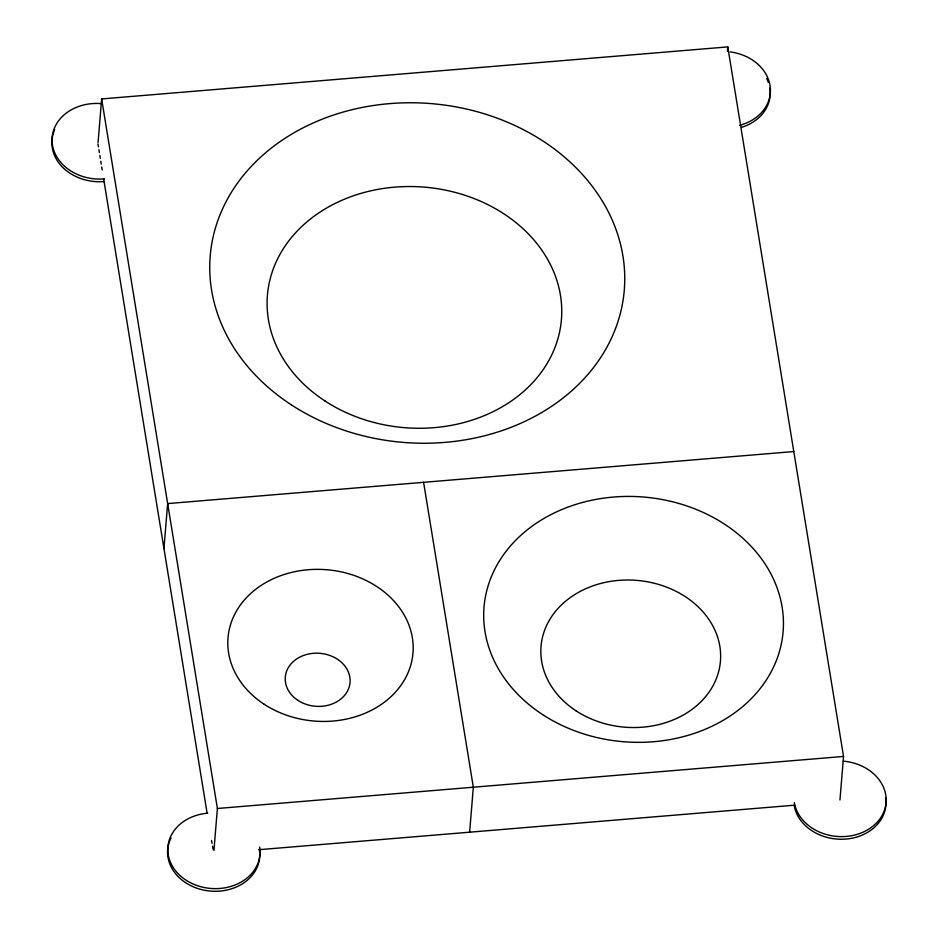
<?xml version="1.0" encoding="UTF-8"?>
<svg xmlns="http://www.w3.org/2000/svg" width="938" height="938" viewBox="0 0 938 938"><rect width="100%" height="100%" fill="white"/><g stroke="black" fill="none" stroke-linecap="round" stroke-linejoin="round"><path stroke-width="1.41" d="M98.068 142.459L101.644 98.936L727.782 46.9L843.532 756.45L839.956 799.973M163.951 548.554L167.656 503.589L793.794 451.553M213.934 850.555L217.393 808.486L101.644 98.936M469.633 832.194L473.327 787.216L423.601 482.32M727.431 51.25L727.782 46.9M217.393 808.486L843.532 756.45M258.771 849.711L794.65 805.179M97.951 143.913L98.42 146.797M98.889 149.693L99.358 152.577M99.838 155.474L100.307 158.358M100.776 161.254L101.245 164.138M101.726 167.034L102.195 169.919M103.602 178.595L207.087 813M211.566 840.448L212.047 843.344M212.516 846.228L212.985 849.125M259.392 849.664A46.161 37.766 4.7 0 1 207.79 890.795A46.161 37.766 4.7 0 1 171.044 837.927M885.542 797.628A46.161 37.766 4.7 0 1 845.97 839.064A46.161 37.766 4.7 0 1 794.134 805.226M769.793 88.078A46.161 37.766 4.7 0 1 741.852 127.251M766.651 78.464A46.161 37.766 4.7 0 1 768.363 82.509M104.095 181.55A46.161 37.766 4.7 0 1 54.674 129.667M730.21 51.883A46.161 37.766 4.7 0 1 770.168 86.519A46.161 37.766 4.7 0 1 739.578 125.329M104.306 178.9A46.161 37.766 4.7 0 1 52.071 141.216A46.161 37.766 4.7 0 1 101.41 103.637M259.615 847.014A46.161 37.766 4.7 0 1 220.055 888.45A46.161 37.766 4.7 0 1 168.207 854.612A46.161 37.766 4.7 0 1 207.767 813.176M843.297 761.152A46.161 37.766 4.7 0 1 886.164 800.114A46.161 37.766 4.7 0 1 843.074 836.59A46.161 37.766 4.7 0 1 794.345 802.576M264.258 704.297A92.792 75.919 4.7 0 0 412.427 657.608A92.792 75.919 4.7 0 0 284.8 574.291A92.792 75.919 4.7 0 0 264.258 704.297M297.979 700.405A32.478 26.569 4.7 0 0 349.839 684.06A32.478 26.569 4.7 0 0 305.167 654.9A32.478 26.569 4.7 0 0 297.979 700.405M291.355 404.864A207.744 169.966 4.7 0 0 623.055 300.336A207.744 169.966 4.7 0 0 337.328 113.815A207.744 169.966 4.7 0 0 291.355 404.864M325.04 401.018A147.501 120.674 4.7 0 0 560.549 326.799A147.501 120.674 4.7 0 0 357.671 194.377A147.501 120.674 4.7 0 0 325.04 401.018M542.645 714.615A150.033 122.749 4.7 0 0 782.21 639.118A150.033 122.749 4.7 0 0 575.838 504.41A150.033 122.749 4.7 0 0 542.645 714.615M576.178 710.91A90.025 73.656 4.7 0 0 719.915 665.617A90.025 73.656 4.7 0 0 596.099 584.796A90.025 73.656 4.7 0 0 576.178 710.91"/></g></svg>
